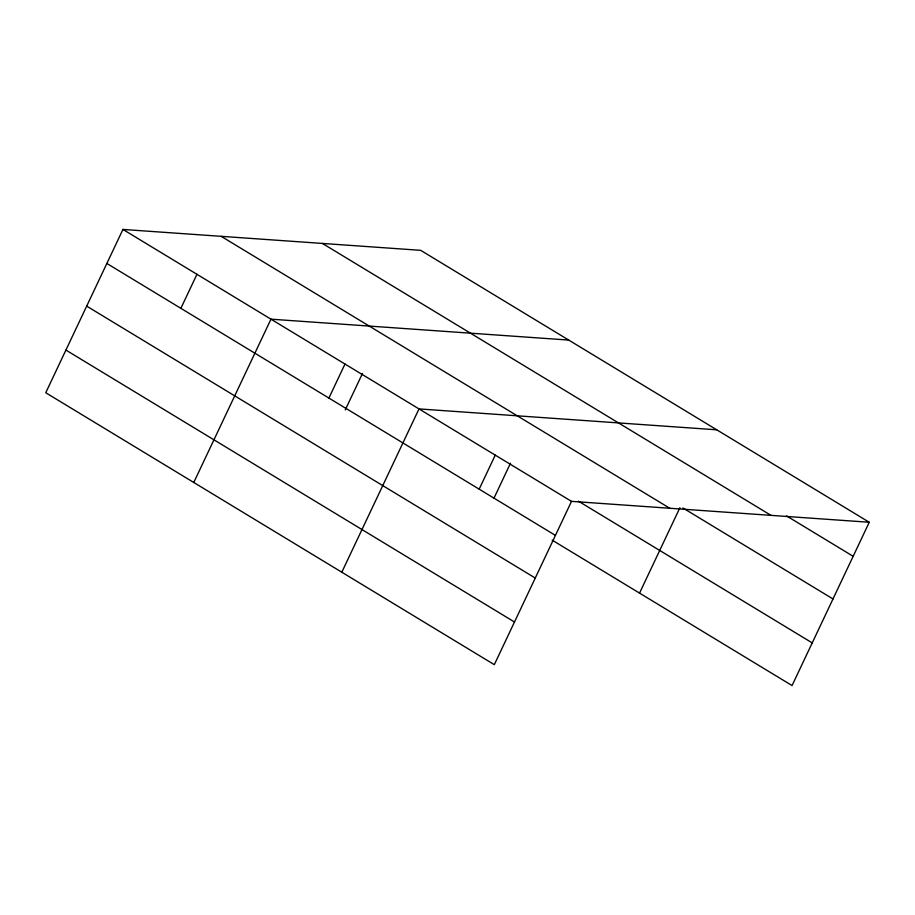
<?xml version="1.0" encoding="UTF-8"?>
<svg xmlns="http://www.w3.org/2000/svg" width="915" height="915" viewBox="0 0 915 915"><rect width="100%" height="100%" fill="white"/><g stroke="black" fill="none" stroke-linecap="round" stroke-linejoin="round"><path stroke-width="1.37" d="M869.25 522.259L420.683 250.333L122.942 229.436L45.75 392.741L494.317 664.667L571.509 501.363L869.25 522.259L792.058 685.564L552.18 540.147M180.873 308.332L196.954 274.306M193.774 482.479L270.966 319.175L568.707 340.071M328.897 398.071L344.989 364.044M345.264 409.874L362.466 373.48M341.81 572.207L419.001 408.913L716.742 429.81M479.174 489.17L495.255 455.132M493.894 498.355L510.49 463.219M639.539 593.114L679.891 507.756M786.591 515.934L853.169 556.297M322.423 243.436L771.002 515.362M682.91 507.962L832.993 598.959M221.201 236.333L669.769 508.26M578.417 501.168L812.223 642.902M122.942 229.436L571.509 501.363M106.861 263.463L555.428 535.389M86.696 306.125L535.264 578.051M65.914 350.079L514.482 622.006"/></g></svg>
